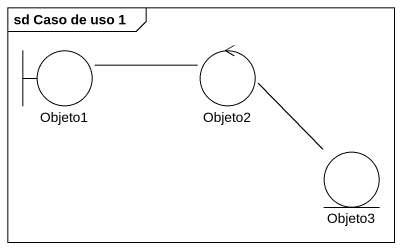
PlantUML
@startuml
mainframe sd Caso de uso 1
boundary Objeto1
control Objeto2
entity Objeto3
Objeto1 -right- Objeto2
Objeto2 -- Objeto3
@enduml
